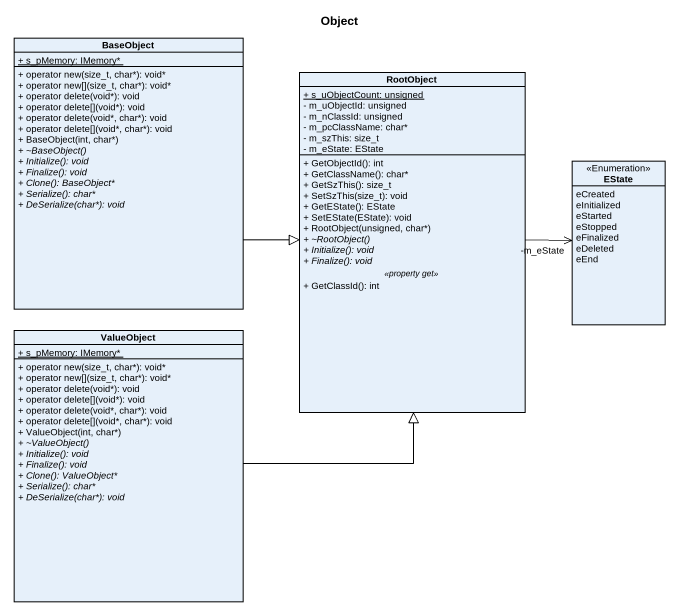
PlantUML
@startuml
title Object
hide circle
hide empty members
skinparam classAttributeIconSize 0
class BaseObject {
  {static} + s_pMemory: IMemory*
  + operator new(size_t, char*): void*
  + operator new[](size_t, char*): void*
  + operator delete(void*): void
  + operator delete[](void*): void
  + operator delete(void*, char*): void
  + operator delete[](void*, char*): void
  + BaseObject(int, char*)
  {abstract} + ~BaseObject()
  {abstract} + Initialize(): void
  {abstract} + Finalize(): void
  {abstract} + Clone(): BaseObject*
  {abstract} + Serialize(): char*
  {abstract} + DeSerialize(char*): void
}
class RootObject {
  {static} + s_uObjectCount: unsigned
  - m_uObjectId: unsigned
  - m_nClassId: unsigned
  - m_pcClassName: char*
  - m_szThis: size_t
  - m_eState: EState
  --
  + GetObjectId(): int
  + GetClassName(): char*
  + GetSzThis(): size_t
  + SetSzThis(size_t): void
  + GetEState(): EState
  + SetEState(EState): void
  + RootObject(unsigned, char*)
  {abstract} + ~RootObject()
  {abstract} + Initialize(): void
  {abstract} + Finalize(): void
  .. <<property get>> ..
  + GetClassId(): int
}
enum EState <<Enumeration>> {
  eCreated
  eInitialized
  eStarted
  eStopped
  eFinalized
  eDeleted
  eEnd
}
class ValueObject {
  {static} + s_pMemory: IMemory*
  + operator new(size_t, char*): void*
  + operator new[](size_t, char*): void*
  + operator delete(void*): void
  + operator delete[](void*): void
  + operator delete(void*, char*): void
  + operator delete[](void*, char*): void
  + ValueObject(int, char*)
  {abstract} + ~ValueObject()
  {abstract} + Initialize(): void
  {abstract} + Finalize(): void
  {abstract} + Clone(): ValueObject*
  {abstract} + Serialize(): char*
  {abstract} + DeSerialize(char*): void
}
BaseObject -right-|> RootObject
RootObject -right-> "-m_eState" EState
ValueObject -up-|> RootObject
@enduml
